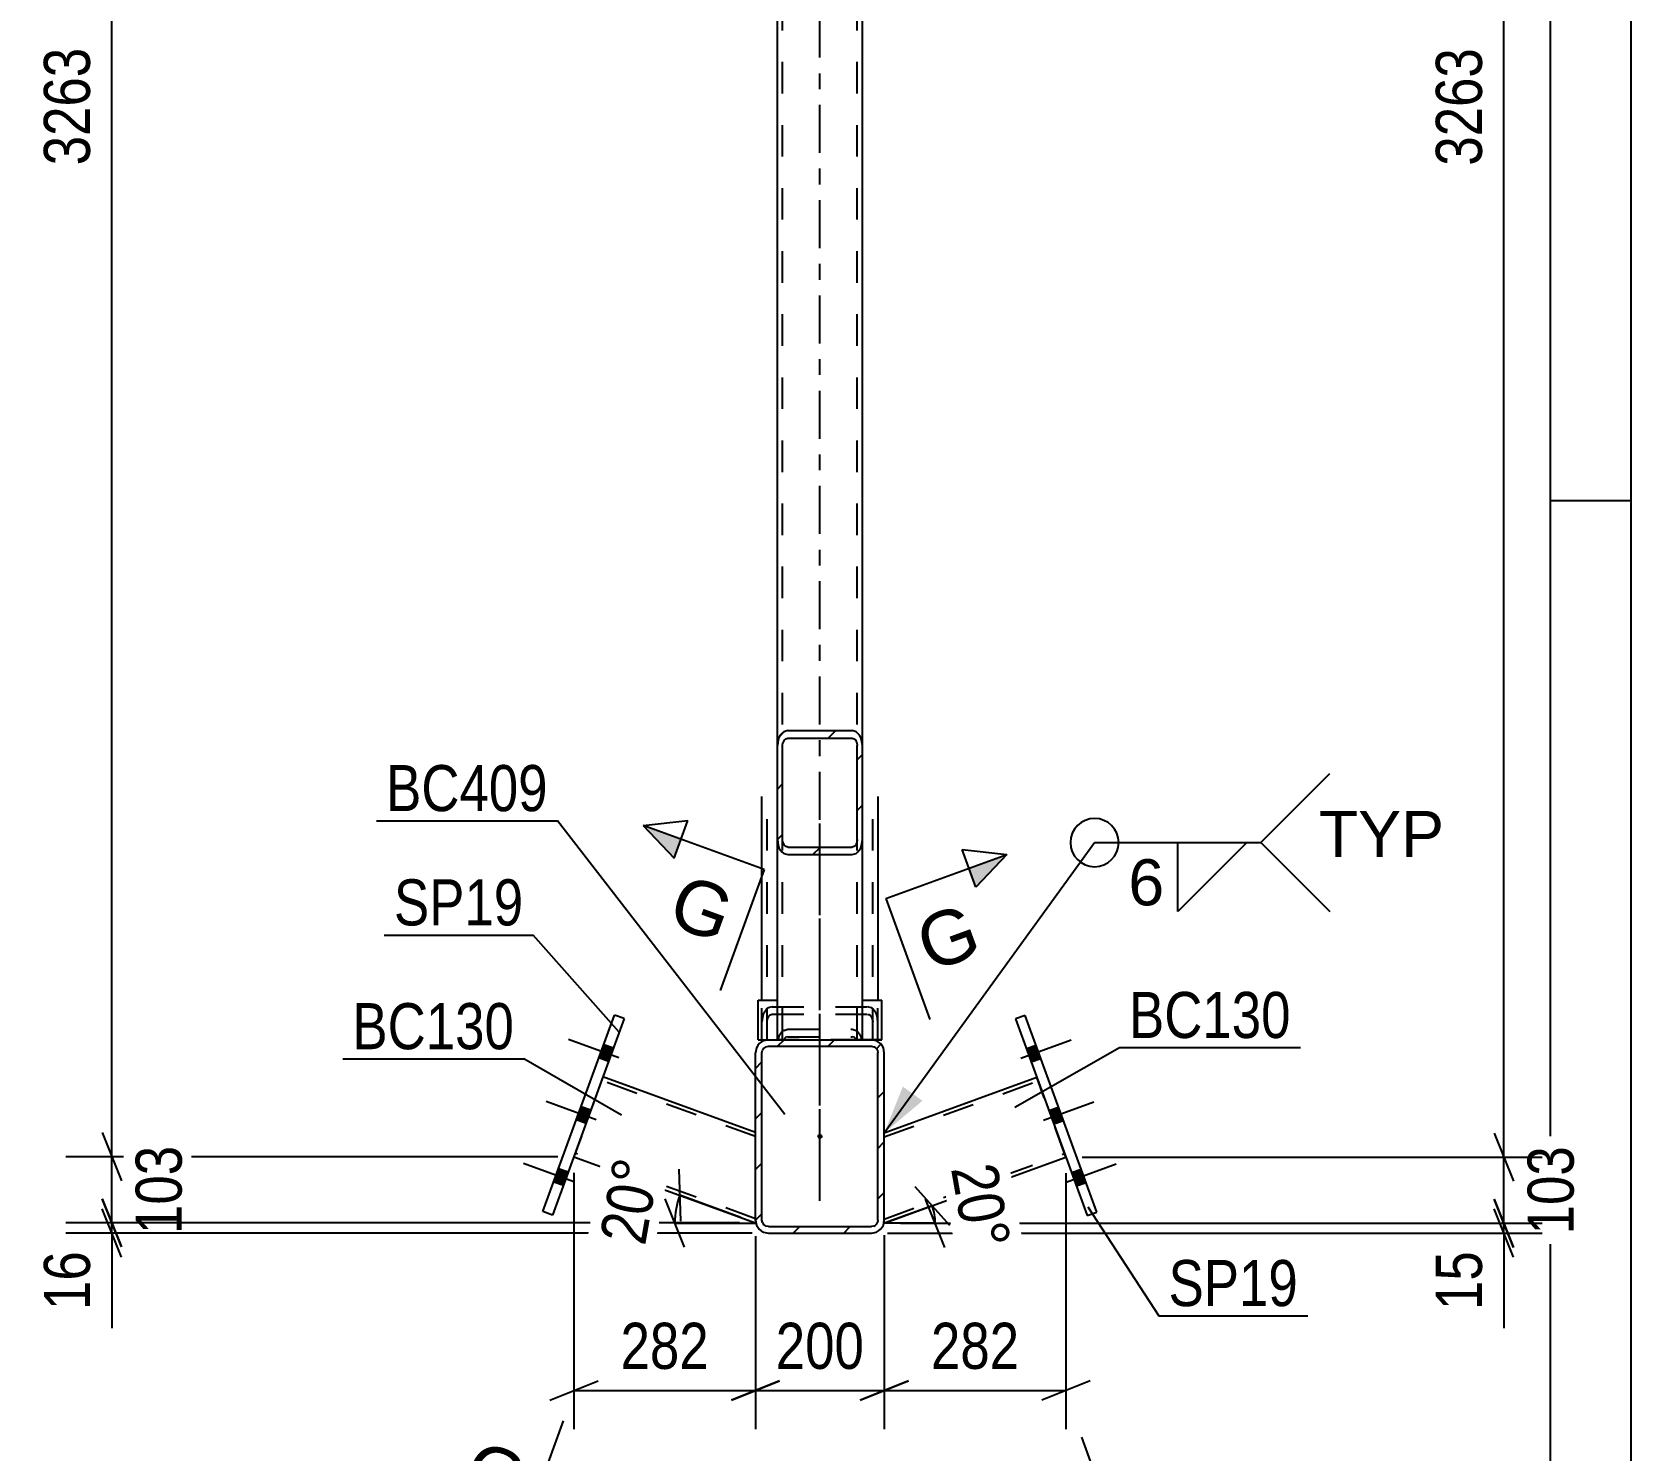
# Model space of a CAD drawing. Header units: millimetres. Extents: x -55 to 786, y -436 to 158.
# Drawn here: x 686.2 to 785.5, y -345.6 to -257.5 of the extents above; entities that cross this region are included whole.
import ezdxf

# ---------------------------------------------------------------- set-up
doc = ezdxf.new("R2010")
doc.units = ezdxf.units.MM
doc.linetypes.add('DXK_LINE_DOT2', pattern=[3.9198, 1.9599, -1.9599])
doc.linetypes.add('DXK_LINE_DOT3', pattern=[5.9187, 2.979, -0.9799, 0.9799, -0.9799])
doc.styles.add('Arial', font='ARIAL.TTF', dxfattribs={"height": 0.2})
doc.styles.add('Arial Narrow', font='ARIALN.TTF', dxfattribs={"height": 0.2})

# ---------------------------------------------------------------- blocks, each defined once
blk = doc.blocks.new('Unknown-761543994-1163')
at = {"color": 5, "linetype": 'Continuous'}
for p, q in [((785.505, -435.643), (785.505, 158.357)), ((780.505, -430.643), (780.505, 153.357)), ((785.505, -286.643), (780.505, -286.643))]:
    blk.add_line(p, q, dxfattribs=at)
blk = doc.blocks.new('Bolt-761543994-3525 - 3515')
at = {"linetype": 'Continuous'}
for points in [[(722.014, -321.466), (722.315, -320.639), (721.714, -320.42), (721.413, -321.247)], [(722.014, -321.466), (722.315, -320.639), (721.714, -320.42), (721.413, -321.247)], [(722.014, -321.466), (722.315, -320.639), (721.714, -320.42), (721.413, -321.247)], [(720.612, -325.319), (720.913, -324.492), (720.311, -324.273), (720.01, -325.1)], [(720.612, -325.319), (720.913, -324.492), (720.311, -324.273), (720.01, -325.1)], [(719.21, -329.172), (719.511, -328.345), (718.909, -328.126), (718.608, -328.953)], [(719.21, -329.172), (719.511, -328.345), (718.909, -328.126), (718.608, -328.953)], [(719.21, -329.172), (719.511, -328.345), (718.909, -328.126), (718.608, -328.953)]]:
    blk.add_hatch(color=1, dxfattribs=at).paths.add_polyline_path(points)
at = {"color": 1, "linetype": 'Continuous'}
for p, q in [((722.653, -321.23), (719.533, -320.095)), ((722.653, -321.23), (719.533, -320.095)), ((722.653, -321.23), (719.533, -320.095)), ((722.315, -320.639), (721.714, -320.42)), ((722.315, -320.639), (721.714, -320.42)), ((722.315, -320.639), (721.714, -320.42)), ((722.014, -321.466), (721.413, -321.247)), ((722.014, -321.466), (721.413, -321.247)), ((722.014, -321.466), (721.413, -321.247)), ((721.251, -325.083), (718.131, -323.948)), ((721.251, -325.083), (718.131, -323.948)), ((720.913, -324.492), (720.311, -324.273)), ((720.913, -324.492), (720.311, -324.273)), ((720.612, -325.319), (720.01, -325.1)), ((720.612, -325.319), (720.01, -325.1)), ((719.849, -328.936), (716.729, -327.8)), ((719.849, -328.936), (716.729, -327.8)), ((719.849, -328.936), (716.729, -327.8)), ((719.511, -328.345), (718.909, -328.126)), ((719.511, -328.345), (718.909, -328.126)), ((719.511, -328.345), (718.909, -328.126)), ((719.21, -329.172), (718.608, -328.953)), ((719.21, -329.172), (718.608, -328.953)), ((719.21, -329.172), (718.608, -328.953))]:
    blk.add_line(p, q, dxfattribs=at)
blk = doc.blocks.new('Part-761543994-3517 - 3515')
at = {"linetype": 'Continuous'}
h = blk.add_hatch(dxfattribs=at)
h.set_pattern_fill('', scale=0.7, style=0, pattern_type=0)
h.set_pattern_definition([(45, (732.4957, -307.68), (-1.57154, 1.57154), [])])
h.paths.add_polyline_path([(732.496, -301.841), (732.496, -307.68), (732.544, -308.038), (732.683, -308.341), (732.891, -308.543), (733.136, -308.614), (737.136, -308.614), (737.381, -308.543), (737.588, -308.341), (737.727, -308.038), (737.776, -307.68), (737.776, -301.841), (737.727, -301.484), (737.588, -301.181), (737.381, -300.978), (737.136, -300.907), (733.136, -300.907), (732.891, -300.978), (732.683, -301.181), (732.544, -301.484)])
h.paths.add_polyline_path([(732.909, -301.511), (733.013, -301.41), (733.136, -301.374), (737.136, -301.374), (737.258, -301.41), (737.362, -301.511), (737.431, -301.663), (737.456, -301.841), (737.456, -307.68), (737.431, -307.859), (737.362, -308.01), (737.258, -308.112), (737.136, -308.147), (733.136, -308.147), (733.013, -308.112), (732.909, -308.01), (732.84, -307.859), (732.816, -307.68), (732.816, -301.841), (732.84, -301.663)])
at = {"color": 2, "linetype": 'Continuous'}
for p, q in [((732.544, -301.484), (732.496, -301.841)), ((732.496, -307.68), (732.496, -301.841)), ((732.816, -301.841), (732.84, -301.663)), ((732.816, -307.68), (732.816, -301.841)), ((733.136, -300.907), (732.891, -300.978)), ((733.013, -301.41), (733.136, -301.374)), ((733.136, -300.907), (737.136, -300.907)), ((733.136, -301.374), (737.136, -301.374)), ((737.381, -300.978), (737.136, -300.907)), ((737.136, -301.374), (737.258, -301.41)), ((737.431, -301.663), (737.456, -301.841)), ((737.456, -307.68), (737.456, -301.841)), ((737.776, -301.841), (737.727, -301.484)), ((737.776, -307.68), (737.776, -301.841)), ((732.496, -320.121), (732.496, -307.68)), ((732.496, -307.68), (732.544, -308.038)), ((732.84, -307.859), (732.816, -307.68)), ((737.456, -307.68), (737.431, -307.859)), ((737.727, -308.038), (737.776, -307.68)), ((737.776, -320.121), (737.776, -307.68)), ((732.891, -308.543), (733.136, -308.614)), ((733.136, -308.147), (733.013, -308.112)), ((733.136, -308.147), (737.136, -308.147)), ((733.136, -308.614), (737.136, -308.614)), ((737.258, -308.112), (737.136, -308.147)), ((737.136, -308.614), (737.381, -308.543))]:
    blk.add_line(p, q, dxfattribs=at)
at = {"color": 7, "linetype": 'DXK_LINE_DOT2'}
for p, q in [((732.496, -307.68), (732.496, -301.841)), ((732.816, -320.121), (732.816, -301.841)), ((737.456, -320.121), (737.456, -301.841)), ((737.776, -307.68), (737.776, -301.841)), ((732.891, -319.532), (733.136, -319.461)), ((733.136, -319.461), (737.136, -319.461)), ((737.136, -319.461), (737.381, -319.532)), ((732.496, -320.121), (737.776, -320.121)), ((732.533, -320.121), (732.544, -320.037)), ((732.883, -320.121), (732.891, -320.105)), ((732.891, -320.105), (732.909, -320.064)), ((733.013, -319.963), (732.909, -320.064)), ((733.136, -319.928), (733.013, -319.963)), ((733.136, -319.928), (737.136, -319.928)), ((737.258, -319.963), (737.136, -319.928)), ((737.362, -320.064), (737.258, -319.963)), ((737.388, -320.121), (737.362, -320.064)), ((737.727, -320.037), (737.738, -320.121))]:
    blk.add_line(p, q, dxfattribs=at)
at = {"color": 7, "linetype": 'DXK_LINE_DOT3'}
blk.add_line((735.136, -327.406), (735.136, -304.761), dxfattribs=at)
at = {"color": 2, "linetype": 'Continuous'}
for centre, radius, start, end in [((733.372, -301.679), 0.85, 124.46641, 166.70508), ((733.254, -301.76), 0.425, 124.46641, 166.70508), ((737.018, -301.76), 0.425, 13.29492, 55.53359), ((736.899, -301.679), 0.85, 13.29492, 55.53359), ((733.372, -307.842), 0.85, 193.29492, 235.53359), ((733.254, -307.761), 0.425, 193.29492, 235.53359), ((737.018, -307.761), 0.425, 304.46641, 346.70508), ((736.899, -307.842), 0.85, 304.46641, 346.70508)]:
    blk.add_arc(centre, radius, start, end, dxfattribs=at)
at = {"color": 7, "linetype": 'DXK_LINE_DOT2'}
for centre, start, end in [((733.372, -320.233), 124.46641, 166.70508), ((736.899, -320.233), 13.29492, 55.53359)]:
    blk.add_arc(centre, 0.85, start, end, dxfattribs=at)
blk = doc.blocks.new('Bolt-761543994-3526 - 3515')
at = {"linetype": 'Continuous'}
for points in [[(747.956, -320.662), (748.257, -321.489), (748.859, -321.27), (748.558, -320.443)], [(747.956, -320.662), (748.257, -321.489), (748.859, -321.27), (748.558, -320.443)], [(747.956, -320.662), (748.257, -321.489), (748.859, -321.27), (748.558, -320.443)], [(749.358, -324.515), (749.659, -325.342), (750.261, -325.123), (749.96, -324.296)], [(749.358, -324.515), (749.659, -325.342), (750.261, -325.123), (749.96, -324.296)], [(750.761, -328.368), (751.062, -329.195), (751.663, -328.976), (751.362, -328.149)], [(750.761, -328.368), (751.062, -329.195), (751.663, -328.976), (751.362, -328.149)], [(750.761, -328.368), (751.062, -329.195), (751.663, -328.976), (751.362, -328.149)]]:
    blk.add_hatch(color=1, dxfattribs=at).paths.add_polyline_path(points)
at = {"color": 1, "linetype": 'Continuous'}
for p, q in [((747.618, -321.253), (750.738, -320.118)), ((747.618, -321.253), (750.738, -320.118)), ((747.618, -321.253), (750.738, -320.118)), ((747.956, -320.662), (748.558, -320.443)), ((747.956, -320.662), (748.558, -320.443)), ((747.956, -320.662), (748.558, -320.443)), ((748.257, -321.489), (748.859, -321.27)), ((748.257, -321.489), (748.859, -321.27)), ((748.257, -321.489), (748.859, -321.27)), ((749.02, -325.106), (752.14, -323.971)), ((749.02, -325.106), (752.14, -323.971)), ((749.358, -324.515), (749.96, -324.296)), ((749.358, -324.515), (749.96, -324.296)), ((749.659, -325.342), (750.261, -325.123)), ((749.659, -325.342), (750.261, -325.123)), ((750.423, -328.959), (753.542, -327.823)), ((750.423, -328.959), (753.542, -327.823)), ((750.423, -328.959), (753.542, -327.823)), ((750.761, -328.368), (751.362, -328.149)), ((750.761, -328.368), (751.362, -328.149)), ((750.761, -328.368), (751.362, -328.149)), ((751.062, -329.195), (751.663, -328.976)), ((751.062, -329.195), (751.663, -328.976)), ((751.062, -329.195), (751.663, -328.976))]:
    blk.add_line(p, q, dxfattribs=at)
blk = doc.blocks.new('Part-761543994-3596 - 3515')
at = {"color": 2, "linetype": 'Continuous'}
for p, q in [((717.938, -330.794), (722.384, -318.578)), ((722.985, -318.797), (722.384, -318.578)), ((722.985, -318.797), (718.539, -331.013)), ((718.539, -331.013), (717.938, -330.794))]:
    blk.add_line(p, q, dxfattribs=at)
blk = doc.blocks.new('Part-761543994-3549 - 3515')
at = {"color": 2, "linetype": 'Continuous'}
for p, q in [((731.296, -320.121), (731.296, -317.659)), ((731.296, -317.659), (732.496, -317.659)), ((731.296, -320.121), (731.296, -320.121)), ((731.296, -320.121), (731.936, -320.121))]:
    blk.add_line(p, q, dxfattribs=at)
at = {"color": 7, "linetype": 'DXK_LINE_DOT2'}
for p, q in [((731.296, -317.659), (732.496, -317.659)), ((732.496, -320.121), (732.496, -317.659)), ((731.296, -320.121), (732.496, -320.121)), ((731.296, -320.121), (731.296, -320.121)), ((731.936, -320.121), (732.496, -320.121)), ((732.496, -320.121), (732.496, -320.121))]:
    blk.add_line(p, q, dxfattribs=at)
blk = doc.blocks.new('Part-761543994-3550 - 3515')
at = {"color": 2, "linetype": 'Continuous'}
for p, q in [((737.776, -317.659), (738.976, -317.659)), ((738.976, -320.121), (738.976, -317.659)), ((738.976, -320.121), (738.336, -320.121)), ((738.976, -320.121), (738.976, -320.121))]:
    blk.add_line(p, q, dxfattribs=at)
at = {"color": 7, "linetype": 'DXK_LINE_DOT2'}
for p, q in [((737.776, -320.121), (737.776, -317.659)), ((737.776, -317.659), (738.976, -317.659)), ((738.336, -320.121), (737.776, -320.121)), ((737.776, -320.121), (737.776, -320.121)), ((737.776, -320.121), (738.976, -320.121)), ((738.976, -320.121), (738.976, -320.121))]:
    blk.add_line(p, q, dxfattribs=at)
blk = doc.blocks.new('Part-761543994-3591 - 3515')
at = {"linetype": 'Continuous'}
h = blk.add_hatch(dxfattribs=at)
h.set_pattern_fill('', scale=0.7, style=0, pattern_type=0)
h.set_pattern_definition([(45, (731.1357, -331.3213), (-1.57154, 1.57154), [])])
h.paths.add_polyline_path([(731.136, -320.921), (731.136, -331.321), (731.197, -331.627), (731.37, -331.887), (731.63, -332.06), (731.936, -332.121), (738.336, -332.121), (738.642, -332.06), (738.901, -331.887), (739.075, -331.627), (739.136, -331.321), (739.136, -320.921), (739.075, -320.615), (738.901, -320.356), (738.642, -320.182), (738.336, -320.121), (731.936, -320.121), (731.63, -320.182), (731.37, -320.356), (731.197, -320.615)])
h.paths.add_polyline_path([(731.653, -320.638), (731.783, -320.552), (731.936, -320.521), (738.336, -320.521), (738.489, -320.552), (738.619, -320.638), (738.705, -320.768), (738.736, -320.921), (738.736, -331.321), (738.705, -331.474), (738.619, -331.604), (738.489, -331.691), (738.336, -331.721), (731.936, -331.721), (731.783, -331.691), (731.653, -331.604), (731.566, -331.474), (731.536, -331.321), (731.536, -320.921), (731.566, -320.768)])
blk.add_hatch(color=246, dxfattribs=at).paths.add_polyline_path([(735.136, -326.221, -1), (735.136, -326.021, -1)])
at = {"color": 2, "linetype": 'Continuous'}
for p, q in [((731.197, -320.615), (731.136, -320.921)), ((731.936, -320.121), (731.63, -320.182)), ((731.783, -320.552), (731.936, -320.521)), ((731.936, -320.121), (738.336, -320.121)), ((731.936, -320.521), (738.336, -320.521)), ((738.642, -320.182), (738.336, -320.121)), ((738.336, -320.521), (738.489, -320.552)), ((739.136, -320.921), (739.075, -320.615)), ((731.136, -331.321), (731.136, -320.921)), ((731.536, -320.921), (731.566, -320.768)), ((731.536, -331.321), (731.536, -320.921)), ((738.705, -320.768), (738.736, -320.921)), ((738.736, -331.321), (738.736, -320.921)), ((739.136, -331.321), (739.136, -320.921)), ((731.136, -331.321), (731.197, -331.627)), ((731.566, -331.474), (731.536, -331.321)), ((738.736, -331.321), (738.705, -331.474)), ((739.075, -331.627), (739.136, -331.321)), ((731.63, -332.06), (731.936, -332.121)), ((731.936, -331.721), (731.783, -331.691)), ((731.936, -331.721), (738.336, -331.721)), ((731.936, -332.121), (738.336, -332.121)), ((738.489, -331.691), (738.336, -331.721)), ((738.336, -332.121), (738.642, -332.06))]:
    blk.add_line(p, q, dxfattribs=at)
at = {"color": 7, "linetype": 'DXK_LINE_DOT3'}
blk.add_line((735.136, -326.121), (735.136, -326.121), dxfattribs=at)
at = {"color": 246, "linetype": 'DXK_LINE_DOT2'}
blk.add_line((735.136, -326.121), (735.136, -326.121), dxfattribs=at)
at = {"color": 246, "linetype": 'Continuous'}
blk.add_circle((735.136, -326.121), 0.1, dxfattribs=at)
at = {"color": 2, "linetype": 'Continuous'}
for centre, radius, start, end in [((731.936, -320.921), 0.8, 112.5, 157.5), ((731.936, -320.921), 0.4, 112.5, 157.5), ((738.336, -320.921), 0.4, 22.5, 67.5), ((738.336, -320.921), 0.8, 22.5, 67.5), ((731.936, -331.321), 0.8, 202.5, 247.5), ((731.936, -331.321), 0.4, 202.5, 247.5), ((738.336, -331.321), 0.4, 292.5, 337.5), ((738.336, -331.321), 0.8, 292.5, 337.5)]:
    blk.add_arc(centre, radius, start, end, dxfattribs=at)
blk = doc.blocks.new('Part-761543994-3601 - 3515')
at = {"color": 2, "linetype": 'Continuous'}
for p, q in [((747.887, -318.601), (747.286, -318.82)), ((752.333, -330.817), (747.887, -318.601)), ((747.286, -318.82), (751.732, -331.036)), ((751.732, -331.036), (752.333, -330.817))]:
    blk.add_line(p, q, dxfattribs=at)
blk = doc.blocks.new('Part-761543994-3616 - 3515')
at = {"color": 2, "linetype": 'Continuous'}
for p, q in [((739.136, -325.894), (748.606, -322.448)), ((739.136, -331.513), (750.412, -327.409)), ((739.136, -331.474), (739.136, -331.321)), ((739.136, -331.474), (739.136, -331.513))]:
    blk.add_line(p, q, dxfattribs=at)
at = {"color": 7, "linetype": 'DXK_LINE_DOT2'}
for p, q in [((739.136, -326.15), (748.688, -322.673)), ((750.412, -327.409), (748.606, -322.448)), ((739.136, -325.933), (739.136, -325.894)), ((739.136, -331.321), (739.136, -325.894)), ((739.136, -331.258), (750.33, -327.184))]:
    blk.add_line(p, q, dxfattribs=at)
blk = doc.blocks.new('Part-761543994-3634 - 3515')
at = {"color": 2, "linetype": 'Continuous'}
for p, q in [((731.536, -317.659), (731.536, -304.998)), ((738.736, -304.998), (738.736, -317.659))]:
    blk.add_line(p, q, dxfattribs=at)
at = {"color": 7, "linetype": 'DXK_LINE_DOT2'}
for p, q in [((731.856, -320.121), (731.856, -304.998)), ((738.416, -320.121), (738.416, -304.998)), ((731.536, -320.121), (731.536, -317.659)), ((738.736, -320.121), (738.736, -317.659)), ((731.584, -318.636), (731.536, -318.993)), ((732.176, -318.059), (731.931, -318.13)), ((732.053, -318.562), (732.176, -318.526)), ((732.176, -318.059), (738.096, -318.059)), ((732.176, -318.526), (738.096, -318.526)), ((738.341, -318.13), (738.096, -318.059)), ((738.096, -318.526), (738.218, -318.562)), ((738.736, -318.993), (738.687, -318.636)), ((731.856, -318.993), (731.88, -318.815)), ((738.391, -318.815), (738.416, -318.993)), ((731.536, -320.121), (738.736, -320.121))]:
    blk.add_line(p, q, dxfattribs=at)
for centre, radius, start, end in [((732.412, -318.832), 0.85, 124.4664, 166.70508), ((732.294, -318.912), 0.425, 124.4664, 166.70508), ((737.978, -318.912), 0.425, 13.29492, 55.5336), ((737.859, -318.832), 0.85, 13.29492, 55.5336)]:
    blk.add_arc(centre, radius, start, end, dxfattribs=at)
blk = doc.blocks.new('Part-761543994-3640 - 3515')
at = {"color": 7, "linetype": 'DXK_LINE_DOT2'}
for p, q in [((721.665, -322.425), (719.859, -327.386)), ((731.136, -326.127), (721.583, -322.65)), ((731.136, -331.321), (731.136, -325.871)), ((731.136, -331.235), (719.942, -327.161))]:
    blk.add_line(p, q, dxfattribs=at)
at = {"color": 2, "linetype": 'Continuous'}
for p, q in [((731.136, -325.871), (721.665, -322.425)), ((719.859, -327.386), (731.136, -331.49)), ((731.136, -331.341), (731.136, -331.321)), ((731.136, -331.341), (731.136, -331.49))]:
    blk.add_line(p, q, dxfattribs=at)
blk = doc.blocks.new('Part-761543994-3662 - 3515')
at = {"color": 7, "linetype": 'DXK_LINE_DOT3'}
blk.add_line((735.136, -330.121), (735.136, -194.521), dxfattribs=at)
at = {"color": 7, "linetype": 'DXK_LINE_DOT2'}
for p, q in [((732.496, -204.521), (737.776, -204.521)), ((732.496, -222.801), (732.496, -204.521)), ((732.816, -320.121), (732.816, -204.521)), ((737.456, -320.121), (737.456, -204.521)), ((737.776, -222.801), (737.776, -204.521)), ((732.496, -320.121), (732.496, -301.841)), ((737.776, -320.121), (737.776, -301.841)), ((737.776, -320.121), (732.496, -320.121))]:
    blk.add_line(p, q, dxfattribs=at)
at = {"color": 2, "linetype": 'Continuous'}
for p, q in [((732.496, -301.841), (732.496, -222.801)), ((737.776, -301.841), (737.776, -222.801))]:
    blk.add_line(p, q, dxfattribs=at)
blk = doc.blocks.new('StraightDimension-761543994-3883 - 3515')
at = {"color": 7, "linetype": 'Continuous'}
for p, q in [((731.136, -332.321), (731.136, -344.312)), ((739.136, -332.258), (739.136, -344.312)), ((729.636, -342.512), (732.636, -341.312)), ((740.636, -341.312), (737.636, -342.512)), ((731.136, -341.912), (739.136, -341.912))]:
    blk.add_line(p, q, dxfattribs=at)
at = {"color": 0}
blk.add_wipeout([(738.478, -341.162), (738.478, -336.962), (731.794, -336.962), (731.794, -341.162)], dxfattribs=at)
at = {"color": 3, "style": 'Arial Narrow'}
blk.add_text('200', height=2.8633, dxfattribs=at).set_placement((732.394, -340.562))
blk = doc.blocks.new('StraightDimension-761543994-3801 - 3515')
at = {"color": 7, "linetype": 'Continuous'}
for p, q in [((776.997, -325.909), (778.197, -328.909)), ((751.412, -327.409), (780.447, -327.409)), ((777.597, -331.513), (777.597, -327.409)), ((778.197, -333.013), (776.997, -330.013)), ((740.136, -331.513), (780.447, -331.513))]:
    blk.add_line(p, q, dxfattribs=at)
at = {"color": 0}
blk.add_wipeout([(782.547, -326.119), (778.347, -326.119), (778.347, -332.803), (782.547, -332.803)], dxfattribs=at)
at = {"color": 3, "style": 'Arial Narrow'}
blk.add_text('103', height=2.8633, rotation=90.00021, dxfattribs=at).set_placement((781.947, -332.203))
blk = doc.blocks.new('StraightDimension-761543994-3866 - 3515')
at = {"color": 7, "linetype": 'Continuous'}
for p, q in [((750.412, -328.409), (750.412, -344.312)), ((739.136, -332.258), (739.136, -344.312)), ((737.636, -342.512), (740.636, -341.312)), ((751.912, -341.312), (748.912, -342.512)), ((739.136, -341.912), (750.412, -341.912))]:
    blk.add_line(p, q, dxfattribs=at)
at = {"color": 0}
blk.add_wipeout([(748.116, -341.162), (748.116, -336.962), (741.432, -336.962), (741.432, -341.162)], dxfattribs=at)
at = {"color": 3, "style": 'Arial Narrow'}
blk.add_text('282', height=2.8633, dxfattribs=at).set_placement((742.032, -340.562))
blk = doc.blocks.new('StraightDimension-761543994-3781 - 3515')
at = {"color": 7, "linetype": 'Continuous'}
for p, q in [((776.997, -330.013), (778.197, -333.013)), ((778.197, -333.621), (776.997, -330.621)), ((740.136, -331.513), (779.997, -331.513)), ((777.597, -332.121), (777.597, -331.513)), ((739.336, -332.121), (779.997, -332.121)), ((777.597, -332.121), (777.597, -338.028)), ((777.597, -332.121), (777.597, -338.028))]:
    blk.add_line(p, q, dxfattribs=at)
at = {"color": 0}
blk.add_wipeout([(776.847, -332.646), (772.647, -332.646), (772.647, -337.503), (776.847, -337.503)], dxfattribs=at)
at = {"color": 3, "style": 'Arial Narrow'}
blk.add_text('15', height=2.8633, rotation=90.00021, dxfattribs=at).set_placement((776.247, -336.903))
blk = doc.blocks.new('StraightDimension-761543994-3791 - 3515')
at = {"color": 7, "linetype": 'Continuous'}
for p, q in [((778.197, -198.396), (776.997, -195.396)), ((740.136, -196.896), (779.997, -196.896)), ((777.597, -327.409), (777.597, -196.896)), ((776.997, -325.909), (778.197, -328.909)), ((751.412, -327.409), (779.997, -327.409))]:
    blk.add_line(p, q, dxfattribs=at)
at = {"color": 0}
blk.add_wipeout([(776.847, -257.896), (772.647, -257.896), (772.647, -266.409), (776.847, -266.409)], dxfattribs=at)
at = {"color": 3, "style": 'Arial Narrow'}
blk.add_text('3263', height=2.8633, rotation=90.00021, dxfattribs=at).set_placement((776.247, -265.809))
blk = doc.blocks.new('AngleDimension-761543994-3812 - 3515')
at = {"color": 7, "linetype": 'Continuous'}
for p, q in [((741.031, -329.227), (743.184, -331.636)), ((742.108, -330.432), (739.136, -331.513)), ((742.898, -333.013), (741.698, -330.013)), ((742.298, -331.513), (739.136, -331.513)), ((740.136, -331.513), (742.298, -331.513))]:
    blk.add_line(p, q, dxfattribs=at)
blk.add_arc((739.136, -331.513), 3.163, 360, 20, dxfattribs=at)
at = {"color": 0}
blk.add_wipeout([(743.697, -333.988), (747.833, -333.259), (746.712, -326.898), (742.576, -327.627)], dxfattribs=at)
at = {"color": 3, "style": 'Arial Narrow'}
blk.add_text('20°', height=2.8633, rotation=-80.0021, dxfattribs=at).set_placement((743.271, -328.114))
blk = doc.blocks.new('StraightDimension-761543994-3897 - 3515')
at = {"color": 7, "linetype": 'Continuous'}
for p, q in [((719.859, -328.386), (719.859, -344.312)), ((731.136, -332.321), (731.136, -344.312)), ((718.359, -342.512), (721.359, -341.312)), ((732.636, -341.312), (729.636, -342.512)), ((719.859, -341.912), (731.136, -341.912))]:
    blk.add_line(p, q, dxfattribs=at)
at = {"color": 0}
blk.add_wipeout([(728.84, -341.162), (728.84, -336.962), (722.155, -336.962), (722.155, -341.162)], dxfattribs=at)
at = {"color": 3, "style": 'Arial Narrow'}
blk.add_text('282', height=2.8633, dxfattribs=at).set_placement((722.755, -340.562))
blk = doc.blocks.new('StraightDimension-761543994-3908 - 3515')
at = {"color": 7, "linetype": 'Continuous'}
for p, q in [((691.756, -198.372), (690.556, -195.372)), ((730.136, -196.872), (688.306, -196.872)), ((691.156, -327.386), (691.156, -196.872)), ((690.556, -325.886), (691.756, -328.886)), ((718.859, -327.386), (688.306, -327.386))]:
    blk.add_line(p, q, dxfattribs=at)
at = {"color": 0}
blk.add_wipeout([(690.406, -257.873), (686.206, -257.873), (686.206, -266.385), (690.406, -266.385)], dxfattribs=at)
at = {"color": 3, "style": 'Arial Narrow'}
blk.add_text('3263', height=2.8633, rotation=90.00021, dxfattribs=at).set_placement((689.806, -265.785))
blk = doc.blocks.new('StraightDimension-761543994-3918 - 3515')
at = {"color": 7, "linetype": 'Continuous'}
for p, q in [((690.556, -325.886), (691.756, -328.886)), ((718.859, -327.386), (688.756, -327.386)), ((691.156, -331.49), (691.156, -327.386)), ((691.756, -332.99), (690.556, -329.99)), ((730.136, -331.49), (688.756, -331.49))]:
    blk.add_line(p, q, dxfattribs=at)
at = {"color": 0}
blk.add_wipeout([(696.106, -326.096), (691.906, -326.096), (691.906, -332.78), (696.106, -332.78)], dxfattribs=at)
at = {"color": 3, "style": 'Arial Narrow'}
blk.add_text('103', height=2.8633, rotation=90.00021, dxfattribs=at).set_placement((695.506, -332.18))
blk = doc.blocks.new('StraightDimension-761543994-3928 - 3515')
at = {"color": 7, "linetype": 'Continuous'}
for p, q in [((690.556, -329.99), (691.756, -332.99)), ((691.756, -333.621), (690.556, -330.621)), ((730.136, -331.49), (688.306, -331.49)), ((691.156, -332.121), (691.156, -331.49)), ((730.936, -332.121), (688.306, -332.121)), ((691.156, -332.121), (691.156, -338.028)), ((691.156, -332.121), (691.156, -338.028))]:
    blk.add_line(p, q, dxfattribs=at)
at = {"color": 0}
blk.add_wipeout([(690.406, -332.646), (686.206, -332.646), (686.206, -337.503), (690.406, -337.503)], dxfattribs=at)
at = {"color": 3, "style": 'Arial Narrow'}
blk.add_text('16', height=2.8633, rotation=90.00021, dxfattribs=at).set_placement((689.806, -336.903))
blk = doc.blocks.new('AngleDimension-761543994-16641 - 3515')
at = {"color": 7, "linetype": 'Continuous'}
for p, q in [((726.384, -328.164), (726.485, -331.394)), ((726.73, -333.004), (725.53, -330.004)), ((730.232, -331.162), (726.434, -329.779)), ((726.434, -329.779), (731.172, -331.504)), ((726.13, -331.504), (731.172, -331.504))]:
    blk.add_line(p, q, dxfattribs=at)
blk.add_arc((731.172, -331.504), 5.042, 160.00001, 180, dxfattribs=at)
at = {"color": 0}
blk.add_wipeout([(725.881, -327.291), (721.745, -326.562), (720.624, -332.923), (724.76, -333.652)], dxfattribs=at)
at = {"color": 3, "style": 'Arial Narrow'}
blk.add_text('20°', height=2.8633, rotation=80.0021, dxfattribs=at).set_placement((724.273, -332.957))
blk = doc.blocks.new('Mark-761543994-3636 - 3515')
at = {"color": 30, "linetype": 'Continuous'}
for p in [(705.504, -321.302), (722.815, -324.802)]:
    blk.add_line(p, (716.753, -321.302), dxfattribs=at)
at = {"color": 0}
blk.add_wipeout([(716.153, -320.702), (716.153, -317.702), (706.104, -317.702), (706.104, -320.702)], dxfattribs=at)
blk.add_wipeout([(716.153, -320.702), (716.153, -317.702), (706.104, -317.702), (706.104, -320.702)], dxfattribs=at)
at = {"color": 3, "style": 'Arial Narrow'}
blk.add_text('BC130', height=2.8633, dxfattribs=at).set_placement((706.104, -320.702))
blk = doc.blocks.new('Mark-761543994-3587 - 3515')
at = {"color": 30, "linetype": 'Continuous'}
for p in [(707.597, -306.513), (732.953, -324.766)]:
    blk.add_line(p, (718.845, -306.513), dxfattribs=at)
at = {"color": 0}
blk.add_wipeout([(718.245, -305.913), (718.245, -302.913), (708.197, -302.913), (708.197, -305.913)], dxfattribs=at)
blk.add_wipeout([(718.245, -305.913), (718.245, -302.913), (708.197, -302.913), (708.197, -305.913)], dxfattribs=at)
at = {"color": 3, "style": 'Arial Narrow'}
blk.add_text('BC409', height=2.8633, dxfattribs=at).set_placement((708.197, -305.913))
blk = doc.blocks.new('Mark-761543994-3592 - 3515')
at = {"color": 30, "linetype": 'Continuous'}
for p in [(708.085, -313.611), (722.677, -319.644)]:
    blk.add_line(p, (717.324, -313.611), dxfattribs=at)
at = {"color": 0}
blk.add_wipeout([(716.724, -313.011), (716.724, -310.011), (708.685, -310.011), (708.685, -313.011)], dxfattribs=at)
blk.add_wipeout([(716.724, -313.011), (716.724, -310.011), (708.685, -310.011), (708.685, -313.011)], dxfattribs=at)
at = {"color": 3, "style": 'Arial Narrow'}
blk.add_text('SP19', height=2.8633, dxfattribs=at).set_placement((708.685, -313.011))
blk = doc.blocks.new('Mark-761543994-3597 - 3515')
at = {"color": 30, "linetype": 'Continuous'}
for p, q in [((751.771, -330.489), (756.187, -337.263)), ((756.187, -337.263), (765.426, -337.263))]:
    blk.add_line(p, q, dxfattribs=at)
at = {"color": 0}
blk.add_wipeout([(764.826, -336.663), (764.826, -333.663), (756.787, -333.663), (756.787, -336.663)], dxfattribs=at)
blk.add_wipeout([(764.826, -336.663), (764.826, -333.663), (756.787, -333.663), (756.787, -336.663)], dxfattribs=at)
at = {"color": 3, "style": 'Arial Narrow'}
blk.add_text('SP19', height=2.8633, dxfattribs=at).set_placement((756.787, -336.663))
blk = doc.blocks.new('Mark-761543994-3612 - 3515')
at = {"color": 30, "linetype": 'Continuous'}
for p, q in [((747.241, -324.301), (753.732, -320.606)), ((753.732, -320.606), (764.981, -320.606))]:
    blk.add_line(p, q, dxfattribs=at)
at = {"color": 0}
blk.add_wipeout([(764.381, -320.006), (764.381, -317.006), (754.332, -317.006), (754.332, -320.006)], dxfattribs=at)
blk.add_wipeout([(764.381, -320.006), (764.381, -317.006), (754.332, -317.006), (754.332, -320.006)], dxfattribs=at)
at = {"color": 3, "style": 'Arial Narrow'}
blk.add_text('BC130', height=2.8633, dxfattribs=at).set_placement((754.332, -320.006))
blk = doc.blocks.new('SectionMark-761543994-3971 - 3515')
at = {"linetype": 'Continuous'}
for points in [[(726.506, -307.664), (726.078, -308.838), (724.156, -306.809)], [(711.733, -348.25), (711.306, -349.425), (708.957, -348.57)]]:
    blk.add_hatch(color=6, dxfattribs=at).paths.add_polyline_path(points)
at = {"color": 6, "linetype": 'Continuous'}
for p, q in [((724.156, -306.809), (726.933, -306.489)), ((724.156, -306.809), (726.078, -308.838)), ((726.078, -308.838), (726.933, -306.489)), ((708.957, -348.57), (711.733, -348.25)), ((711.733, -348.25), (710.878, -350.6)), ((710.878, -350.6), (708.957, -348.57))]:
    blk.add_line(p, q, dxfattribs=at)
at = {"color": 0, "linetype": 'Continuous'}
for points in [[(728.939, -314.136), (730.136, -310.847), (726.725, -309.606), (725.528, -312.895)], [(716.133, -349.32), (717.33, -346.031), (713.919, -344.789), (712.722, -348.078)]]:
    blk.add_wipeout(points, dxfattribs=at)
at = {"color": 6, "linetype": 'Continuous'}
for p, q in [((731.674, -309.545), (724.156, -306.809)), ((731.674, -309.545), (728.938, -317.062)), ((716.474, -351.306), (719.21, -343.789)), ((716.474, -351.306), (708.957, -348.57))]:
    blk.add_line(p, q, dxfattribs=at)
at = {"color": 3, "linetype": 'Continuous', "style": 'Arial'}
for p in [(725.528, -312.895), (712.722, -348.078)]:
    blk.add_text('G', height=3.343, rotation=-20.00196, dxfattribs=at).set_placement(p)
blk = doc.blocks.new('SectionMark-761543994-3973 - 3515')
at = {"linetype": 'Continuous'}
for points in [[(744.816, -310.642), (744.388, -309.468), (746.738, -308.612)], [(759.304, -350.448), (758.877, -349.274), (761.653, -349.593)]]:
    blk.add_hatch(color=6, dxfattribs=at).paths.add_polyline_path(points)
at = {"color": 6, "linetype": 'Continuous'}
for p, q in [((744.816, -310.642), (743.961, -308.293)), ((743.961, -308.293), (746.738, -308.612)), ((746.738, -308.612), (744.816, -310.642)), ((761.653, -349.593), (758.877, -349.274)), ((758.877, -349.274), (759.732, -351.623)), ((761.653, -349.593), (759.732, -351.623))]:
    blk.add_line(p, q, dxfattribs=at)
at = {"color": 0, "linetype": 'Continuous'}
for points in [[(745.366, -314.698), (744.169, -311.409), (740.758, -312.651), (741.955, -315.94)], [(757.888, -349.101), (756.691, -345.812), (753.28, -347.054), (754.477, -350.343)]]:
    blk.add_wipeout(points, dxfattribs=at)
at = {"color": 6, "linetype": 'Continuous'}
for p, q in [((739.22, -311.349), (746.738, -308.612)), ((739.22, -311.349), (741.956, -318.866)), ((754.136, -352.329), (751.4, -344.812)), ((754.136, -352.329), (761.653, -349.593))]:
    blk.add_line(p, q, dxfattribs=at)
at = {"color": 3, "linetype": 'Continuous', "style": 'Arial'}
for p in [(741.955, -315.94), (754.477, -350.343)]:
    blk.add_text('G', height=3.343, rotation=20.00196, dxfattribs=at).set_placement(p)
blk = doc.blocks.new('WeldMark-761543994-3983 - 3515')
at = {"linetype": 'Continuous'}
blk.add_hatch(color=30, dxfattribs=at).paths.add_polyline_path([(741.503, -323.904), (739.136, -325.894), (740.288, -323.025)])
at = {"color": 3, "linetype": 'Continuous'}
for p, q in [((762.514, -307.865), (766.8, -303.579)), ((757.371, -307.865), (761.657, -307.865)), ((761.657, -307.865), (757.371, -312.151)), ((757.371, -312.151), (757.371, -307.865)), ((762.514, -307.865), (766.8, -312.151))]:
    blk.add_line(p, q, dxfattribs=at)
at = {"color": 30, "linetype": 'Continuous'}
for p, q in [((739.136, -325.894), (752.19, -307.865)), ((752.19, -307.865), (762.514, -307.865))]:
    blk.add_line(p, q, dxfattribs=at)
at = {"color": 3, "linetype": 'Continuous'}
blk.add_arc((752.19, -307.865), 1.5, 90, 270, dxfattribs=at)
at = {"color": 0}
blk.add_wipeout([(756.714, -311.965), (756.714, -308.565), (754.09, -308.565), (754.09, -311.965)], dxfattribs=at)
at = {"color": 3, "linetype": 'Continuous'}
blk.add_arc((752.19, -307.865), 1.5, 270, 90, dxfattribs=at)
at = {"color": 3, "style": 'Arial'}
blk.add_text('6', height=2.865, dxfattribs=at).set_placement((754.29, -311.765))
at = {"color": 0, "linetype": 'Continuous'}
blk.add_wipeout([(773.889, -308.765), (773.889, -305.765), (766.114, -305.765), (766.114, -308.765)], dxfattribs=at)
blk.add_wipeout([(773.889, -308.765), (773.889, -305.765), (766.114, -305.765), (766.114, -308.765)], dxfattribs=at)
at = {"color": 3, "linetype": 'Continuous', "style": 'Arial'}
blk.add_text('TYP', height=2.8652, dxfattribs=at).set_placement((766.114, -308.765))

msp = doc.modelspace()

# ---------------------------------------------------------------- block references
for name in ['Unknown-761543994-1163', 'Part-761543994-3662 - 3515', 'Part-761543994-3517 - 3515', 'Part-761543994-3634 - 3515', 'Part-761543994-3549 - 3515', 'Part-761543994-3550 - 3515', 'Part-761543994-3596 - 3515', 'Part-761543994-3601 - 3515', 'Bolt-761543994-3525 - 3515', 'Part-761543994-3591 - 3515', 'Bolt-761543994-3526 - 3515', 'Part-761543994-3640 - 3515', 'Part-761543994-3616 - 3515']:
    msp.add_blockref(name, (0, 0))

# ---------------------------------------------------------------- next in the draw order: block references
msp.add_blockref('StraightDimension-761543994-3883 - 3515', (0, 0))

# ---------------------------------------------------------------- next in the draw order: block references
for name in ['StraightDimension-761543994-3801 - 3515', 'StraightDimension-761543994-3897 - 3515']:
    msp.add_blockref(name, (0, 0))

# ---------------------------------------------------------------- next in the draw order: block references
for name in ['StraightDimension-761543994-3908 - 3515', 'StraightDimension-761543994-3866 - 3515']:
    msp.add_blockref(name, (0, 0))

# ---------------------------------------------------------------- next in the draw order: block references
for name in ['StraightDimension-761543994-3791 - 3515', 'Mark-761543994-3636 - 3515', 'StraightDimension-761543994-3918 - 3515', 'StraightDimension-761543994-3781 - 3515']:
    msp.add_blockref(name, (0, 0))

# ---------------------------------------------------------------- next in the draw order: block references
for name in ['Mark-761543994-3587 - 3515', 'Mark-761543994-3612 - 3515', 'AngleDimension-761543994-3812 - 3515', 'StraightDimension-761543994-3928 - 3515', 'Mark-761543994-3597 - 3515']:
    msp.add_blockref(name, (0, 0))

# ---------------------------------------------------------------- next in the draw order: block references
for name in ['SectionMark-761543994-3973 - 3515', 'Mark-761543994-3592 - 3515', 'AngleDimension-761543994-16641 - 3515']:
    msp.add_blockref(name, (0, 0))

# ---------------------------------------------------------------- next in the draw order: block references
for name in ['WeldMark-761543994-3983 - 3515', 'SectionMark-761543994-3971 - 3515']:
    msp.add_blockref(name, (0, 0))

doc.saveas('drawing.dxf')
